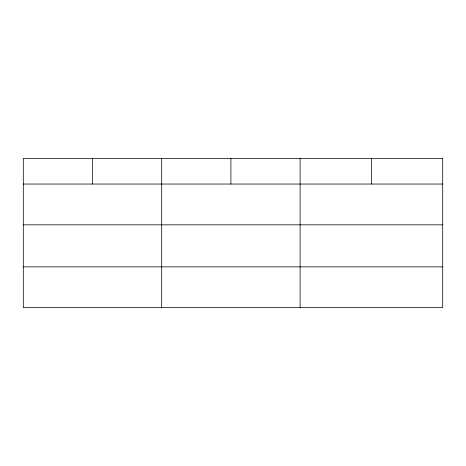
<?xml version="1.0" encoding="UTF-8"?>
<svg xmlns="http://www.w3.org/2000/svg" width="466" height="466" viewBox="0 0 466 466"><rect width="100%" height="100%" fill="white"/><g stroke="black" fill="none" stroke-linecap="round" stroke-linejoin="round"><path stroke-width="0.7" d="M23.3 184.041L442.7 184.041M23.3 224.833L442.7 224.833M23.3 266.867L442.7 266.867M371.402 158.341L371.402 184.041M300.104 158.341L300.104 307.659M230.903 158.341L230.903 184.041M161.702 158.341L161.702 307.659M92.501 158.341L92.501 184.041M442.7 158.341L23.3 158.341L23.3 307.659L442.7 307.659L442.7 158.341"/></g></svg>
